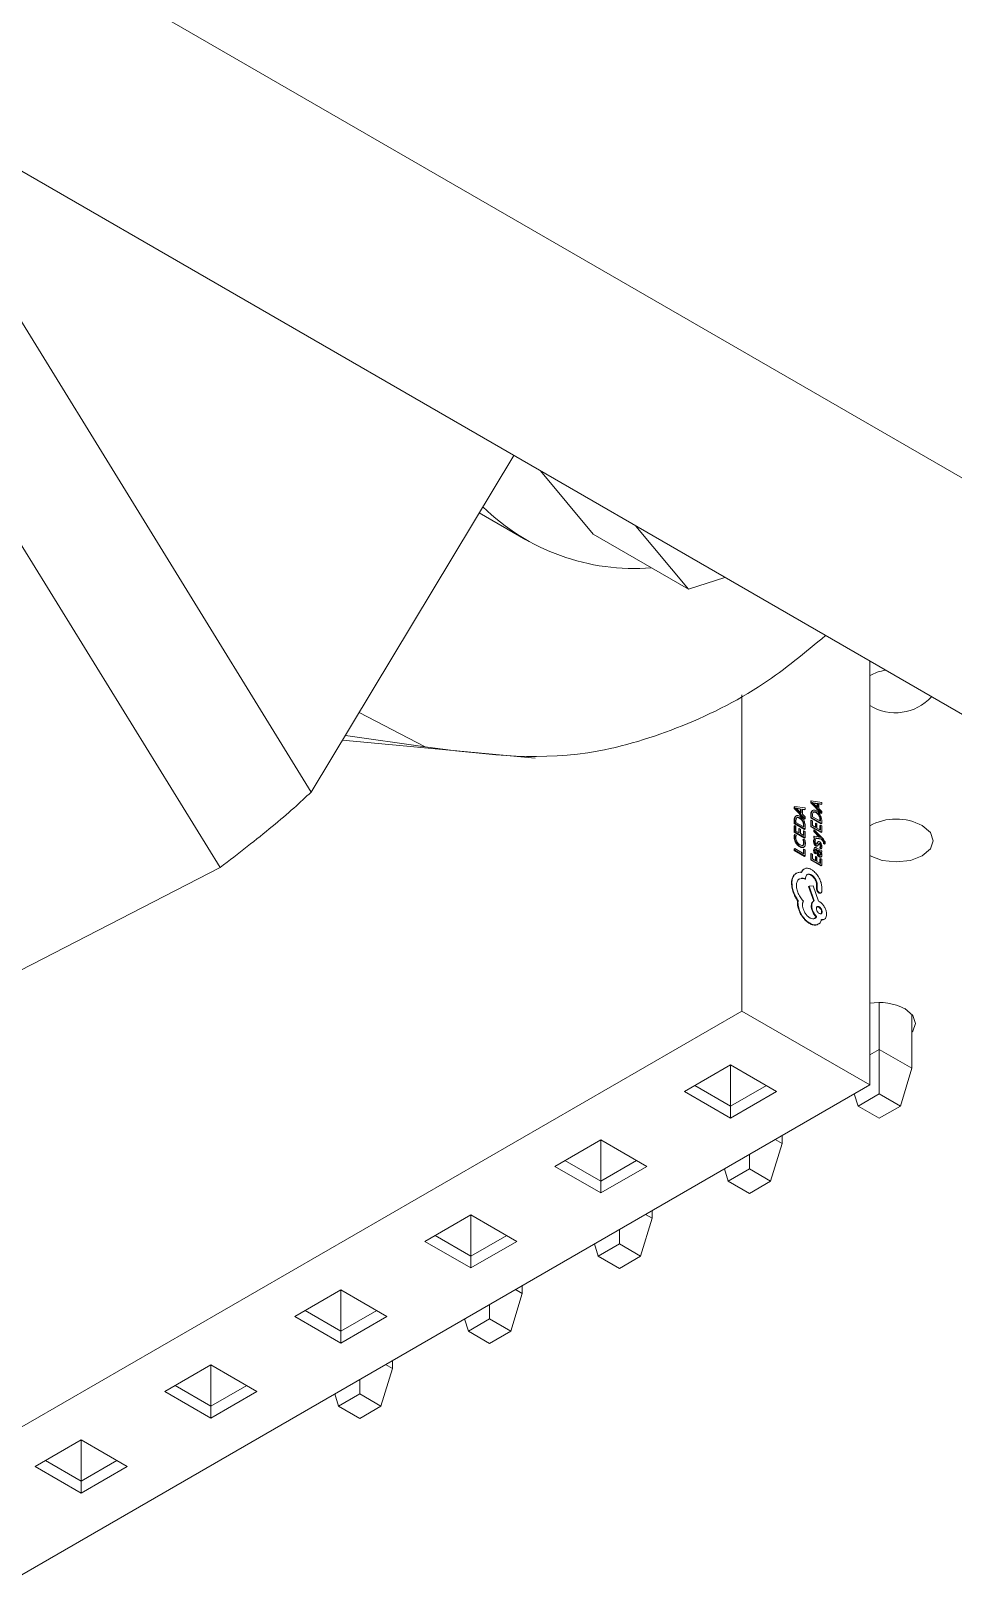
# Model space of a CAD drawing. Header units: millimetres. Extents: x -529 to 1738, y -425 to 849.
# Drawn here: x 11.65 to 18.03, y 203.72 to 214.42 of the extents above; entities that cross this region are included whole.
import ezdxf

# ---------------------------------------------------------------- set-up
doc = ezdxf.new("R2010")
doc.units = ezdxf.units.MM

msp = doc.modelspace()

# ---------------------------------------------------------------- linework, layer by layer
at = {"color": 7, "linetype": 'Continuous', "lineweight": 15}
for p, q in [((107.05, 159.969), (-6.087, 225.281)), ((105.636, 159.152), (-7.501, 224.465)), ((12.959, 208.634), (9.68, 213.95)), ((13.588, 209.156), (14.989, 211.482)), ((15.537, 210.938), (15.173, 211.375)), ((14.751, 211.086), (15.073, 210.9)), ((16.197, 210.557), (15.834, 210.994)), ((15.537, 210.938), (16.197, 210.557)), ((16.448, 210.639), (16.197, 210.557)), ((17.45, 210.061), (17.45, 207.133)), ((16.566, 207.643), (16.566, 209.829)), ((13.92, 209.706), (14.377, 209.469)), ((13.804, 209.514), (15.137, 209.39)), ((16.932, 209.057), (16.928, 209.055)), ((16.928, 209.055), (16.928, 209.043)), ((16.928, 209.043), (16.932, 209.045)), ((16.928, 209.043), (17, 208.97)), ((17.004, 209.047), (16.932, 209.057)), ((16.932, 209.057), (16.932, 209.045)), ((16.932, 209.045), (17.004, 208.972)), ((16.937, 209.044), (16.942, 209.042)), ((16.946, 209.044), (16.941, 209.046)), ((16.941, 209.045), (16.946, 209.041)), ((16.976, 209.039), (16.946, 209.044)), ((16.946, 209.042), (16.972, 209.037)), ((16.946, 209.041), (16.976, 209.011)), ((16.976, 209.039), (16.972, 209.037)), ((16.972, 209.037), (16.972, 209.015)), ((16.976, 209.011), (16.976, 209.039)), ((16.984, 209.038), (17.004, 209.035)), ((16.984, 209.003), (16.984, 209.038)), ((16.984, 209.035), (17, 209.033)), ((17, 209.033), (17.004, 209.035)), ((17.004, 209.035), (17.004, 209.047)), ((17.046, 209.095), (17.042, 209.093)), ((17.042, 209.093), (17.042, 209.081)), ((17.042, 209.081), (17.046, 209.083)), ((17.042, 209.081), (17.114, 209.008)), ((17.118, 209.085), (17.046, 209.095)), ((17.046, 209.095), (17.046, 209.083)), ((17.046, 209.083), (17.118, 209.01)), ((17.051, 209.082), (17.057, 209.08)), ((17.052, 209.027), (17.055, 209.029)), ((17.06, 209.082), (17.055, 209.084)), ((17.055, 209.084), (17.06, 209.079)), ((17.09, 209.077), (17.06, 209.082)), ((17.06, 209.08), (17.086, 209.075)), ((17.06, 209.079), (17.09, 209.05)), ((17.081, 209.016), (17.078, 209.014)), ((17.09, 209.077), (17.086, 209.075)), ((17.086, 209.075), (17.086, 209.053)), ((17.09, 209.05), (17.09, 209.077)), ((17.098, 209.076), (17.118, 209.073)), ((17.098, 209.042), (17.098, 209.076)), ((17.098, 209.074), (17.114, 209.071)), ((17.118, 209.022), (17.098, 209.042)), ((17.114, 209.071), (17.118, 209.073)), ((17.118, 209.073), (17.118, 209.085)), ((17.118, 209.01), (17.118, 209.022)), ((16.928, 208.963), (16.932, 208.965)), ((16.928, 208.963), (16.928, 208.939)), ((16.928, 208.939), (16.932, 208.942)), ((16.928, 208.939), (17, 208.898)), ((16.928, 208.922), (16.932, 208.924)), ((16.928, 208.922), (16.928, 208.879)), ((16.932, 208.965), (16.932, 208.942)), ((16.932, 208.942), (17.004, 208.9)), ((16.932, 208.924), (16.932, 208.881)), ((16.94, 208.919), (16.932, 208.924)), ((16.938, 208.989), (16.941, 208.991)), ((16.94, 208.947), (16.94, 208.96)), ((16.995, 208.915), (16.94, 208.947)), ((16.94, 208.887), (16.94, 208.919)), ((16.967, 208.977), (16.963, 208.975)), ((17.004, 208.984), (16.984, 209.003)), ((16.988, 208.957), (16.984, 208.954)), ((16.995, 208.928), (16.992, 208.925)), ((16.992, 208.925), (16.992, 208.917)), ((16.995, 208.928), (16.995, 208.915)), ((17, 208.97), (17.004, 208.972)), ((17.004, 208.972), (17.004, 208.984)), ((17.004, 208.9), (17.004, 208.923)), ((17.042, 209.001), (17.046, 209.003)), ((17.042, 209.001), (17.042, 208.978)), ((17.042, 208.978), (17.046, 208.98)), ((17.042, 208.978), (17.114, 208.936)), ((17.042, 208.96), (17.046, 208.962)), ((17.042, 208.96), (17.042, 208.917)), ((17.042, 208.917), (17.046, 208.919)), ((17.042, 208.917), (17.114, 208.876)), ((17.046, 209.003), (17.046, 208.98)), ((17.046, 208.98), (17.118, 208.938)), ((17.046, 208.962), (17.046, 208.919)), ((17.054, 208.957), (17.046, 208.962)), ((17.046, 208.919), (17.118, 208.878)), ((17.054, 208.986), (17.054, 208.998)), ((17.11, 208.954), (17.054, 208.986)), ((17.054, 208.925), (17.054, 208.957)), ((17.077, 208.912), (17.054, 208.925)), ((17.074, 208.94), (17.077, 208.942)), ((17.074, 208.94), (17.074, 208.914)), ((17.077, 208.942), (17.077, 208.912)), ((17.085, 208.937), (17.077, 208.942)), ((17.085, 208.907), (17.085, 208.937)), ((17.11, 208.893), (17.085, 208.907)), ((17.102, 208.995), (17.098, 208.993)), ((17.11, 208.966), (17.106, 208.964)), ((17.106, 208.964), (17.106, 208.956)), ((17.11, 208.927), (17.106, 208.925)), ((17.106, 208.925), (17.106, 208.895)), ((17.11, 208.966), (17.11, 208.954)), ((17.118, 208.922), (17.11, 208.927)), ((17.11, 208.927), (17.11, 208.893)), ((17.114, 209.008), (17.118, 209.01)), ((17.114, 208.936), (17.118, 208.938)), ((17.118, 208.938), (17.118, 208.961)), ((17.118, 208.878), (17.118, 208.922)), ((16.927, 208.844), (16.931, 208.846)), ((16.928, 208.879), (16.932, 208.881)), ((16.928, 208.879), (17, 208.838)), ((16.93, 208.862), (16.933, 208.864)), ((16.932, 208.881), (17.004, 208.84)), ((16.943, 208.858), (16.933, 208.864)), ((16.938, 208.807), (16.941, 208.809)), ((16.963, 208.874), (16.94, 208.887)), ((16.959, 208.901), (16.963, 208.904)), ((16.959, 208.901), (16.959, 208.876)), ((16.963, 208.904), (16.963, 208.874)), ((16.971, 208.899), (16.963, 208.904)), ((16.971, 208.869), (16.971, 208.899)), ((16.995, 208.855), (16.971, 208.869)), ((16.988, 208.828), (16.992, 208.83)), ((16.995, 208.889), (16.992, 208.887)), ((16.992, 208.887), (16.992, 208.857)), ((17.001, 208.825), (16.992, 208.83)), ((16.993, 208.804), (16.997, 208.806)), ((17.004, 208.884), (16.995, 208.889)), ((16.995, 208.889), (16.995, 208.855)), ((17, 208.898), (17.004, 208.9)), ((17, 208.838), (17.004, 208.84)), ((17.004, 208.84), (17.004, 208.884)), ((17.062, 208.816), (17.065, 208.818)), ((17.063, 208.894), (17.066, 208.896)), ((17.063, 208.894), (17.063, 208.883)), ((17.066, 208.885), (17.063, 208.883)), ((17.063, 208.883), (17.101, 208.845)), ((17.063, 208.849), (17.066, 208.851)), ((17.063, 208.849), (17.063, 208.837)), ((17.063, 208.837), (17.066, 208.839)), ((17.063, 208.837), (17.114, 208.831)), ((17.064, 208.828), (17.067, 208.83)), ((17.067, 208.83), (17.065, 208.818)), ((17.066, 208.896), (17.066, 208.885)), ((17.125, 208.835), (17.066, 208.896)), ((17.066, 208.885), (17.105, 208.847)), ((17.066, 208.851), (17.066, 208.839)), ((17.105, 208.844), (17.066, 208.851)), ((17.066, 208.839), (17.118, 208.833)), ((17.076, 208.825), (17.067, 208.83)), ((17.089, 208.804), (17.084, 208.797)), ((17.085, 208.802), (17.089, 208.804)), ((17.092, 208.812), (17.095, 208.814)), ((17.095, 208.793), (17.1, 208.801)), ((17.101, 208.845), (17.105, 208.847)), ((17.101, 208.845), (17.102, 208.845)), ((17.101, 208.799), (17.105, 208.801)), ((17.105, 208.847), (17.109, 208.843)), ((17.109, 208.843), (17.105, 208.844)), ((17.114, 208.876), (17.118, 208.878)), ((17.114, 208.831), (17.118, 208.833)), ((17.114, 208.831), (17.123, 208.821)), ((17.118, 208.833), (17.127, 208.823)), ((17.123, 208.821), (17.127, 208.823)), ((17.13, 208.801), (17.133, 208.803)), ((17.13, 208.801), (17.138, 208.796)), ((17.131, 208.806), (17.134, 208.808)), ((17.133, 208.803), (17.141, 208.798)), ((16.928, 208.764), (16.932, 208.766)), ((16.928, 208.764), (16.928, 208.753)), ((16.928, 208.753), (16.932, 208.755)), ((16.928, 208.753), (17, 208.712)), ((16.932, 208.766), (16.932, 208.755)), ((16.995, 208.729), (16.932, 208.766)), ((16.932, 208.755), (17.004, 208.714)), ((16.966, 208.779), (16.969, 208.781)), ((16.992, 208.775), (16.996, 208.777)), ((16.992, 208.774), (16.995, 208.776)), ((16.995, 208.762), (16.992, 208.76)), ((16.992, 208.76), (16.992, 208.731)), ((17.004, 208.757), (16.995, 208.762)), ((16.995, 208.762), (16.995, 208.729)), ((17, 208.712), (17.004, 208.714)), ((17.004, 208.714), (17.004, 208.757)), ((17.042, 208.73), (17.046, 208.732)), ((17.042, 208.73), (17.042, 208.687)), ((17.046, 208.732), (17.046, 208.689)), ((17.054, 208.727), (17.046, 208.732)), ((17.054, 208.695), (17.054, 208.727)), ((17.077, 208.682), (17.054, 208.695)), ((17.062, 208.757), (17.065, 208.759)), ((17.066, 208.797), (17.069, 208.799)), ((17.07, 208.736), (17.066, 208.734)), ((17.066, 208.734), (17.075, 208.729)), ((17.07, 208.736), (17.079, 208.731)), ((17.074, 208.71), (17.077, 208.712)), ((17.074, 208.71), (17.074, 208.684)), ((17.075, 208.729), (17.079, 208.731)), ((17.077, 208.784), (17.08, 208.786)), ((17.077, 208.712), (17.077, 208.682)), ((17.085, 208.707), (17.077, 208.712)), ((17.082, 208.756), (17.085, 208.759)), ((17.082, 208.756), (17.084, 208.738)), ((17.084, 208.738), (17.087, 208.74)), ((17.085, 208.782), (17.088, 208.784)), ((17.118, 208.75), (17.085, 208.769)), ((17.085, 208.759), (17.087, 208.74)), ((17.085, 208.677), (17.085, 208.707)), ((17.089, 208.785), (17.091, 208.786)), ((17.092, 208.755), (17.097, 208.752)), ((17.094, 208.74), (17.092, 208.755)), ((17.092, 208.75), (17.093, 208.75)), ((17.097, 208.752), (17.093, 208.75)), ((17.1, 208.708), (17.104, 208.71)), ((17.107, 208.771), (17.103, 208.769)), ((17.103, 208.769), (17.112, 208.763)), ((17.107, 208.741), (17.104, 208.739)), ((17.11, 208.697), (17.106, 208.695)), ((17.106, 208.695), (17.106, 208.665)), ((17.107, 208.771), (17.116, 208.765)), ((17.108, 208.783), (17.112, 208.785)), ((17.112, 208.728), (17.108, 208.725)), ((17.11, 208.744), (17.118, 208.74)), ((17.118, 208.692), (17.11, 208.697)), ((17.11, 208.697), (17.11, 208.663)), ((17.111, 208.707), (17.114, 208.709)), ((17.112, 208.763), (17.116, 208.765)), ((17.114, 208.738), (17.118, 208.74)), ((17.114, 208.738), (17.114, 208.738)), ((17.118, 208.74), (17.118, 208.75)), ((17.118, 208.648), (17.118, 208.692)), ((17.138, 208.796), (17.141, 208.798)), ((9.397, 206.806), (12.959, 208.634)), ((16.935, 208.591), (16.939, 208.593)), ((16.939, 208.593), (16.935, 208.591)), ((16.942, 208.595), (16.939, 208.593)), ((17.042, 208.687), (17.046, 208.689)), ((17.042, 208.687), (17.114, 208.646)), ((17.046, 208.689), (17.118, 208.648)), ((17.11, 208.663), (17.085, 208.677)), ((17.114, 208.646), (17.118, 208.648)), ((16.912, 208.528), (16.909, 208.526)), ((16.965, 208.555), (16.958, 208.553)), ((17.007, 208.556), (17.003, 208.554)), ((17.007, 208.561), (17.007, 208.556)), ((17.031, 208.505), (17.027, 208.503)), ((17.063, 208.403), (17.027, 208.503)), ((17.031, 208.505), (17.058, 208.508)), ((17.066, 208.405), (17.031, 208.505)), ((17.047, 208.584), (17.043, 208.582)), ((17.058, 208.508), (17.095, 208.403)), ((17.087, 208.519), (17.083, 208.517)), ((17.083, 208.49), (17.083, 208.517)), ((17.087, 208.492), (17.083, 208.49)), ((17.086, 208.489), (17.083, 208.487)), ((17.087, 208.492), (17.087, 208.519)), ((17.118, 208.504), (17.118, 208.469)), ((16.932, 208.445), (16.929, 208.443)), ((16.954, 208.393), (16.95, 208.391)), ((16.955, 208.406), (16.951, 208.404)), ((17.061, 208.402), (17.058, 208.4)), ((17.095, 208.403), (17.101, 208.4)), ((17.102, 208.461), (17.099, 208.459)), ((17.11, 208.458), (17.113, 208.46)), ((16.978, 208.311), (16.975, 208.309)), ((17.049, 208.371), (17.045, 208.369)), ((17.083, 208.296), (17.079, 208.294)), ((17.121, 208.329), (17.117, 208.327)), ((17.133, 208.276), (17.137, 208.278)), ((17.037, 208.25), (17.033, 208.248)), ((17.092, 208.243), (17.089, 208.241)), ((17.092, 208.242), (17.095, 208.244)), ((17.095, 208.244), (17.092, 208.243)), ((16.566, 207.643), (5.648, 201.341)), ((17.45, 207.133), (16.566, 207.643)), ((17.516, 207.702), (17.516, 207.378)), ((17.742, 207.248), (17.742, 207.619)), ((17.45, 207.34), (17.516, 207.378)), ((17.516, 207.071), (17.516, 207.378)), ((17.516, 207.378), (17.742, 207.248)), ((16.488, 207.272), (16.17, 207.088)), ((16.806, 207.088), (16.488, 207.272)), ((16.488, 206.986), (16.488, 207.272)), ((17.742, 207.248), (17.662, 206.986)), ((17.45, 207.133), (6.532, 200.83)), ((16.17, 207.088), (16.488, 206.904)), ((16.488, 206.986), (16.241, 207.129)), ((16.736, 207.129), (16.488, 206.986)), ((16.488, 206.904), (16.806, 207.088)), ((16.488, 206.904), (16.488, 206.986)), ((17.369, 206.986), (17.343, 207.072)), ((17.516, 207.071), (17.369, 206.986)), ((17.369, 206.986), (17.516, 206.902)), ((17.662, 206.986), (17.516, 207.071)), ((17.516, 206.902), (17.662, 206.986)), ((16.844, 206.729), (16.844, 206.783)), ((15.59, 206.753), (15.272, 206.57)), ((15.908, 206.57), (15.59, 206.753)), ((15.59, 206.468), (15.59, 206.753)), ((16.844, 206.729), (16.764, 206.468)), ((16.797, 206.756), (16.844, 206.729)), ((15.272, 206.57), (15.59, 206.386)), ((15.59, 206.468), (15.343, 206.611)), ((15.838, 206.611), (15.59, 206.468)), ((15.59, 206.386), (15.908, 206.57)), ((16.471, 206.468), (16.445, 206.553)), ((16.618, 206.553), (16.618, 206.653)), ((15.59, 206.386), (15.59, 206.468)), ((16.618, 206.553), (16.471, 206.468)), ((16.471, 206.468), (16.618, 206.383)), ((16.764, 206.468), (16.618, 206.553)), ((16.618, 206.383), (16.764, 206.468)), ((14.692, 206.235), (14.374, 206.051)), ((15.01, 206.051), (14.692, 206.235)), ((14.692, 205.949), (14.692, 206.235)), ((15.899, 206.238), (15.946, 206.211)), ((15.946, 206.211), (15.946, 206.265)), ((15.72, 206.034), (15.72, 206.134)), ((15.946, 206.211), (15.866, 205.95)), ((14.374, 206.051), (14.692, 205.868)), ((14.692, 205.949), (14.445, 206.092)), ((14.94, 206.092), (14.692, 205.949)), ((14.692, 205.868), (15.01, 206.051)), ((15.573, 205.95), (15.547, 206.035)), ((15.72, 206.034), (15.573, 205.95)), ((15.866, 205.95), (15.72, 206.034)), ((14.692, 205.868), (14.692, 205.949)), ((15.573, 205.95), (15.72, 205.865)), ((15.72, 205.865), (15.866, 205.95)), ((13.794, 205.717), (13.476, 205.533)), ((14.112, 205.533), (13.794, 205.717)), ((13.794, 205.431), (13.794, 205.717)), ((15.001, 205.719), (15.048, 205.692)), ((15.048, 205.692), (15.048, 205.747)), ((14.822, 205.516), (14.822, 205.616)), ((15.048, 205.692), (14.968, 205.431)), ((13.476, 205.533), (13.794, 205.349)), ((13.794, 205.431), (13.547, 205.574)), ((14.042, 205.574), (13.794, 205.431)), ((13.794, 205.349), (14.112, 205.533)), ((14.675, 205.431), (14.649, 205.516)), ((14.822, 205.516), (14.675, 205.431)), ((14.968, 205.431), (14.822, 205.516)), ((13.794, 205.349), (13.794, 205.431)), ((14.675, 205.431), (14.822, 205.347)), ((14.822, 205.347), (14.968, 205.431)), ((12.896, 205.198), (12.578, 205.014)), ((13.214, 205.014), (12.896, 205.198)), ((12.896, 204.912), (12.896, 205.198)), ((14.15, 205.174), (14.07, 204.913)), ((14.103, 205.201), (14.15, 205.174)), ((14.15, 205.174), (14.15, 205.228)), ((12.896, 204.912), (12.649, 205.055)), ((13.144, 205.055), (12.896, 204.912)), ((13.924, 204.997), (13.924, 205.098)), ((12.578, 205.014), (12.896, 204.831)), ((12.896, 204.831), (13.214, 205.014)), ((13.777, 204.913), (13.751, 204.998)), ((13.924, 204.997), (13.777, 204.913)), ((14.07, 204.913), (13.924, 204.997)), ((12.896, 204.831), (12.896, 204.912)), ((13.777, 204.913), (13.924, 204.828)), ((13.924, 204.828), (14.07, 204.913)), ((11.998, 204.68), (11.68, 204.496)), ((12.316, 204.496), (11.998, 204.68)), ((11.998, 204.394), (11.998, 204.68)), ((11.998, 204.394), (11.751, 204.537)), ((12.246, 204.537), (11.998, 204.394)), ((11.68, 204.496), (11.998, 204.312)), ((11.998, 204.312), (12.316, 204.496)), ((11.998, 204.312), (11.998, 204.394))]:
    msp.add_line(p, q, dxfattribs=at)
at = {"color": 8, "linetype": 'Continuous', "lineweight": 15}
for p, q in [((10.586, 214.024), (13.588, 209.156)), ((14.377, 209.469), (13.825, 209.548)), ((16.944, 209.043), (16.946, 209.044)), ((17.058, 209.081), (17.06, 209.082))]:
    msp.add_line(p, q, dxfattribs=at)
at = {"color": 7, "linetype": 'Continuous', "lineweight": 15, "flags": 128}
for points in [[(17.813, 208.924), (17.869, 208.876), (17.888, 208.82), (17.869, 208.764), (17.813, 208.716), (17.731, 208.684), (17.633, 208.673), (17.535, 208.684), (17.453, 208.716), (17.45, 208.717)], [(17.693, 207.66), (17.747, 207.613), (17.766, 207.558), (17.747, 207.503), (17.742, 207.497)]]:
    msp.add_lwpolyline(points, dxfattribs=at)
at = {"color": 7, "linetype": 'Continuous', "lineweight": 15}
for centre, radius, start, end in [((15.82, 212.194), 1.493, 225.6124, 274.6163), ((17.608, 209.683), 0.319, 98.8266, 119.8759), ((17.627, 210.041), 0.337, 238.2236, 317.7797), ((17.633, 208.588), 0.382, 61.8236, 118.7013), ((17.516, 207.314), 0.388, 62.8669, 99.7367)]:
    msp.add_arc(centre, radius, start, end, dxfattribs=at)
for points, knots in [([(14.377, 209.469), (14.749, 209.42), (15.322, 209.344), (16.122, 209.583), (16.684, 209.855), (17.004, 210.121), (17.144, 210.238)], [0, 0, 0, 0, 0.397559, 0.611572, 0.830126, 1, 1, 1, 1]), ([(17.052, 209.027), (17.051, 209.027), (17.05, 209.025), (17.047, 209.022), (17.045, 209.018), (17.043, 209.013), (17.042, 209.007), (17.042, 209.003), (17.042, 209.001)], [0, 0, 0, 0, 0.120187, 0.241483, 0.449718, 0.663753, 0.830957, 1, 1, 1, 1]), ([(17.055, 209.029), (17.053, 209.026), (17.047, 209.02), (17.046, 209.009), (17.046, 209.003)], [0, 0, 0, 0, 0.482426, 1, 1, 1, 1]), ([(17.054, 208.998), (17.054, 209.003), (17.055, 209.011), (17.059, 209.016), (17.061, 209.018)], [0, 0, 0, 0, 0.529703, 1, 1, 1, 1]), ([(17.081, 209.027), (17.078, 209.028), (17.073, 209.031), (17.066, 209.032), (17.06, 209.032), (17.057, 209.03), (17.055, 209.029)], [0, 0, 0, 0, 0.266317, 0.513951, 0.754356, 1, 1, 1, 1]), ([(17.057, 209.016), (17.059, 209.017), (17.061, 209.018), (17.068, 209.018), (17.074, 209.016), (17.078, 209.014)], [0, 0, 0, 0, 0.231738, 0.467756, 1, 1, 1, 1]), ([(17.061, 209.018), (17.062, 209.019), (17.065, 209.02), (17.071, 209.02), (17.077, 209.018), (17.081, 209.016)], [0, 0, 0, 0, 0.231738, 0.467756, 1, 1, 1, 1]), ([(17.078, 209.014), (17.082, 209.011), (17.088, 209.007), (17.095, 208.999), (17.097, 208.995), (17.098, 208.993)], [0, 0, 0, 0, 0.530919, 0.76797, 1, 1, 1, 1]), ([(17.108, 208.999), (17.106, 209.002), (17.102, 209.008), (17.094, 209.018), (17.086, 209.024), (17.081, 209.027)], [0, 0, 0, 0, 0.243858, 0.484594, 1, 1, 1, 1]), ([(17.081, 209.016), (17.085, 209.013), (17.091, 209.009), (17.098, 209.001), (17.101, 208.997), (17.102, 208.995)], [0, 0, 0, 0, 0.530919, 0.76797, 1, 1, 1, 1]), ([(16.938, 208.989), (16.937, 208.988), (16.935, 208.987), (16.933, 208.984), (16.931, 208.98), (16.929, 208.975), (16.928, 208.969), (16.928, 208.965), (16.928, 208.963)], [0, 0, 0, 0, 0.120187, 0.241483, 0.449718, 0.663753, 0.830957, 1, 1, 1, 1]), ([(16.941, 208.991), (16.938, 208.988), (16.933, 208.982), (16.932, 208.971), (16.932, 208.965)], [0, 0, 0, 0, 0.482426, 1, 1, 1, 1]), ([(16.94, 208.96), (16.94, 208.964), (16.941, 208.973), (16.945, 208.978), (16.947, 208.98)], [0, 0, 0, 0, 0.529702, 1, 1, 1, 1]), ([(16.967, 208.989), (16.964, 208.99), (16.959, 208.993), (16.952, 208.994), (16.946, 208.994), (16.943, 208.992), (16.941, 208.991)], [0, 0, 0, 0, 0.2663172, 0.5139509, 0.7543558, 1, 1, 1, 1]), ([(16.943, 208.978), (16.944, 208.979), (16.947, 208.98), (16.954, 208.98), (16.959, 208.977), (16.963, 208.975)], [0, 0, 0, 0, 0.231738, 0.467756, 1, 1, 1, 1]), ([(16.947, 208.98), (16.948, 208.981), (16.95, 208.982), (16.957, 208.982), (16.963, 208.979), (16.967, 208.977)], [0, 0, 0, 0, 0.231738, 0.467756, 1, 1, 1, 1]), ([(16.963, 208.975), (16.968, 208.973), (16.973, 208.969), (16.98, 208.961), (16.983, 208.957), (16.984, 208.954)], [0, 0, 0, 0, 0.530919, 0.76797, 1, 1, 1, 1]), ([(16.994, 208.961), (16.992, 208.964), (16.988, 208.97), (16.979, 208.98), (16.972, 208.985), (16.967, 208.989)], [0, 0, 0, 0, 0.243858, 0.484594, 1, 1, 1, 1]), ([(16.967, 208.977), (16.971, 208.975), (16.977, 208.971), (16.984, 208.963), (16.987, 208.959), (16.988, 208.957)], [0, 0, 0, 0, 0.530919, 0.76797, 1, 1, 1, 1]), ([(16.984, 208.954), (16.986, 208.952), (16.988, 208.948), (16.991, 208.938), (16.992, 208.93), (16.992, 208.925)], [0, 0, 0, 0, 0.230348, 0.467327, 1, 1, 1, 1]), ([(16.988, 208.957), (16.989, 208.954), (16.991, 208.95), (16.995, 208.94), (16.995, 208.932), (16.995, 208.928)], [0, 0, 0, 0, 0.230348, 0.467327, 1, 1, 1, 1]), ([(17.004, 208.923), (17.003, 208.929), (17.003, 208.938), (16.998, 208.952), (16.995, 208.958), (16.994, 208.961)], [0, 0, 0, 0, 0.518961, 0.759737, 1, 1, 1, 1]), ([(17.098, 208.993), (17.1, 208.99), (17.102, 208.986), (17.105, 208.976), (17.106, 208.969), (17.106, 208.964)], [0, 0, 0, 0, 0.230348, 0.467327, 1, 1, 1, 1]), ([(17.102, 208.995), (17.103, 208.992), (17.106, 208.988), (17.109, 208.978), (17.109, 208.971), (17.11, 208.966)], [0, 0, 0, 0, 0.230348, 0.467327, 1, 1, 1, 1]), ([(17.118, 208.961), (17.117, 208.967), (17.117, 208.977), (17.112, 208.99), (17.109, 208.996), (17.108, 208.999)], [0, 0, 0, 0, 0.518961, 0.759737, 1, 1, 1, 1]), ([(16.93, 208.862), (16.93, 208.86), (16.929, 208.858), (16.928, 208.855), (16.927, 208.852), (16.927, 208.849), (16.927, 208.846), (16.927, 208.845), (16.927, 208.844)], [0, 0, 0, 0, 0.203532, 0.409689, 0.556321, 0.703404, 0.85157, 1, 1, 1, 1]), ([(16.927, 208.844), (16.927, 208.837), (16.928, 208.829), (16.933, 208.816), (16.936, 208.81), (16.938, 208.807)], [0, 0, 0, 0, 0.509421, 0.752058, 1, 1, 1, 1]), ([(16.933, 208.864), (16.933, 208.861), (16.931, 208.856), (16.931, 208.849), (16.931, 208.846)], [0, 0, 0, 0, 0.457804, 1, 1, 1, 1]), ([(16.931, 208.846), (16.931, 208.84), (16.932, 208.831), (16.936, 208.818), (16.939, 208.812), (16.941, 208.809)], [0, 0, 0, 0, 0.509421, 0.752058, 1, 1, 1, 1]), ([(16.938, 208.807), (16.938, 208.805), (16.94, 208.803), (16.944, 208.798), (16.948, 208.792), (16.954, 208.787), (16.96, 208.782), (16.964, 208.78), (16.966, 208.779)], [0, 0, 0, 0, 0.115736, 0.232685, 0.42185, 0.6163, 0.806608, 1, 1, 1, 1]), ([(16.939, 208.841), (16.939, 208.844), (16.939, 208.851), (16.942, 208.856), (16.943, 208.858)], [0, 0, 0, 0, 0.507725, 1, 1, 1, 1]), ([(16.947, 208.814), (16.946, 208.816), (16.943, 208.82), (16.94, 208.83), (16.939, 208.836), (16.939, 208.841)], [0, 0, 0, 0, 0.246794, 0.488714, 1, 1, 1, 1]), ([(16.941, 208.809), (16.943, 208.806), (16.947, 208.8), (16.956, 208.79), (16.964, 208.784), (16.969, 208.781)], [0, 0, 0, 0, 0.239341, 0.479345, 1, 1, 1, 1]), ([(16.969, 208.792), (16.964, 208.795), (16.958, 208.799), (16.951, 208.807), (16.948, 208.811), (16.947, 208.814)], [0, 0, 0, 0, 0.52714, 0.76579, 1, 1, 1, 1]), ([(16.988, 208.828), (16.989, 208.826), (16.99, 208.823), (16.991, 208.819), (16.992, 208.815), (16.993, 208.811), (16.993, 208.807), (16.993, 208.805), (16.993, 208.804)], [0, 0, 0, 0, 0.182376, 0.367144, 0.52262, 0.679285, 0.839189, 1, 1, 1, 1]), ([(16.993, 208.804), (16.993, 208.802), (16.993, 208.8), (16.992, 208.796), (16.991, 208.793), (16.99, 208.79), (16.988, 208.789), (16.988, 208.788)], [0, 0, 0, 0, 0.2103953, 0.4238501, 0.6344904, 0.8501608, 1, 1, 1, 1]), ([(16.997, 208.806), (16.996, 208.802), (16.996, 208.796), (16.992, 208.791), (16.99, 208.789), (16.989, 208.789)], [0, 0, 0, 0, 0.5119913, 0.753627, 1, 1, 1, 1]), ([(16.992, 208.83), (16.993, 208.826), (16.996, 208.817), (16.996, 208.81), (16.997, 208.806)], [0, 0, 0, 0, 0.481631, 1, 1, 1, 1]), ([(16.995, 208.776), (16.997, 208.777), (17, 208.779), (17.004, 208.786), (17.004, 208.794), (17.005, 208.799)], [0, 0, 0, 0, 0.2419, 0.482058, 1, 1, 1, 1]), ([(17.005, 208.799), (17.005, 208.804), (17.005, 208.812), (17.002, 208.821), (17.001, 208.825)], [0, 0, 0, 0, 0.537248, 1, 1, 1, 1]), ([(17.064, 208.828), (17.064, 208.828), (17.063, 208.827), (17.063, 208.825), (17.062, 208.823), (17.062, 208.821), (17.062, 208.819), (17.062, 208.817), (17.062, 208.816)], [0, 0, 0, 0, 0.141971, 0.284478, 0.426444, 0.568891, 0.783794, 1, 1, 1, 1]), ([(17.062, 208.816), (17.062, 208.812), (17.062, 208.806), (17.065, 208.8), (17.066, 208.797)], [0, 0, 0, 0, 0.523394, 1, 1, 1, 1]), ([(17.065, 208.818), (17.065, 208.815), (17.066, 208.809), (17.068, 208.802), (17.069, 208.799)], [0, 0, 0, 0, 0.523394, 1, 1, 1, 1]), ([(17.072, 208.812), (17.073, 208.815), (17.073, 208.82), (17.075, 208.824), (17.076, 208.825)], [0, 0, 0, 0, 0.497308, 1, 1, 1, 1]), ([(17.074, 208.803), (17.074, 208.805), (17.073, 208.808), (17.073, 208.811), (17.072, 208.812)], [0, 0, 0, 0, 0.4652691, 1, 1, 1, 1]), ([(17.079, 208.797), (17.079, 208.797), (17.078, 208.798), (17.077, 208.8), (17.075, 208.801), (17.075, 208.802), (17.074, 208.803)], [0, 0, 0, 0, 0.250468, 0.491355, 0.736745, 1, 1, 1, 1]), ([(17.085, 208.802), (17.085, 208.802), (17.084, 208.801), (17.084, 208.799), (17.083, 208.797), (17.082, 208.796), (17.082, 208.796)], [0, 0, 0, 0, 0.241401, 0.482895, 0.90977, 1, 1, 1, 1]), ([(17.092, 208.812), (17.091, 208.811), (17.09, 208.811), (17.088, 208.809), (17.087, 208.806), (17.086, 208.803), (17.085, 208.802)], [0, 0, 0, 0, 0.179701, 0.364084, 0.680436, 1, 1, 1, 1]), ([(17.095, 208.814), (17.094, 208.813), (17.091, 208.81), (17.09, 208.806), (17.089, 208.804)], [0, 0, 0, 0, 0.4288464, 1, 1, 1, 1]), ([(17.104, 208.812), (17.102, 208.813), (17.099, 208.815), (17.097, 208.814), (17.095, 208.814)], [0, 0, 0, 0, 0.513259, 1, 1, 1, 1]), ([(17.099, 208.8), (17.099, 208.8), (17.1, 208.8), (17.101, 208.799), (17.101, 208.799), (17.101, 208.799)], [0, 0, 0, 0, 0.534724, 0.76675, 1, 1, 1, 1]), ([(17.1, 208.801), (17.1, 208.801), (17.101, 208.802), (17.102, 208.802), (17.103, 208.802), (17.104, 208.801), (17.105, 208.801)], [0, 0, 0, 0, 0.257315, 0.502391, 0.746231, 1, 1, 1, 1]), ([(17.101, 208.799), (17.102, 208.799), (17.103, 208.798), (17.105, 208.795), (17.107, 208.792), (17.108, 208.788), (17.108, 208.785), (17.108, 208.783)], [0, 0, 0, 0, 0.175998, 0.303946, 0.431673, 0.634078, 1, 1, 1, 1]), ([(17.115, 208.799), (17.114, 208.801), (17.113, 208.803), (17.11, 208.807), (17.107, 208.81), (17.105, 208.812), (17.104, 208.812)], [0, 0, 0, 0, 0.2571403, 0.4995098, 0.7421357, 1, 1, 1, 1]), ([(17.105, 208.801), (17.106, 208.8), (17.107, 208.799), (17.109, 208.797), (17.11, 208.795), (17.111, 208.793), (17.111, 208.789), (17.112, 208.787), (17.112, 208.785)], [0, 0, 0, 0, 0.216896, 0.302919, 0.42389, 0.53213, 0.661781, 1, 1, 1, 1]), ([(17.119, 208.78), (17.119, 208.783), (17.119, 208.789), (17.116, 208.796), (17.115, 208.799)], [0, 0, 0, 0, 0.535285, 1, 1, 1, 1]), ([(17.123, 208.821), (17.125, 208.819), (17.128, 208.816), (17.13, 208.811), (17.131, 208.808), (17.131, 208.806), (17.131, 208.806)], [0, 0, 0, 0, 0.455175, 0.705418, 0.956239, 1, 1, 1, 1]), ([(17.142, 208.805), (17.142, 208.807), (17.141, 208.811), (17.138, 208.819), (17.133, 208.827), (17.128, 208.832), (17.125, 208.835)], [0, 0, 0, 0, 0.201203, 0.398198, 0.673091, 1, 1, 1, 1]), ([(17.127, 208.823), (17.129, 208.821), (17.131, 208.818), (17.134, 208.813), (17.134, 208.81), (17.134, 208.808), (17.134, 208.808)], [0, 0, 0, 0, 0.455174, 0.705418, 0.956239, 1, 1, 1, 1]), ([(17.131, 208.806), (17.131, 208.806), (17.131, 208.805), (17.131, 208.804), (17.13, 208.803), (17.13, 208.802), (17.13, 208.801), (17.13, 208.801)], [0, 0, 0, 0, 0.168717, 0.338277, 0.666643, 0.833059, 1, 1, 1, 1]), ([(17.134, 208.808), (17.134, 208.808), (17.134, 208.807), (17.134, 208.806), (17.134, 208.805), (17.133, 208.804), (17.133, 208.803), (17.133, 208.803)], [0, 0, 0, 0, 0.168717, 0.338277, 0.666644, 0.833059, 1, 1, 1, 1]), ([(17.141, 208.798), (17.141, 208.799), (17.141, 208.799), (17.142, 208.8), (17.142, 208.801), (17.142, 208.802), (17.142, 208.803), (17.142, 208.804), (17.142, 208.805)], [0, 0, 0, 0, 0.150545, 0.301603, 0.452117, 0.602927, 0.801258, 1, 1, 1, 1]), ([(16.966, 208.779), (16.967, 208.778), (16.969, 208.777), (16.974, 208.775), (16.979, 208.773), (16.984, 208.773), (16.989, 208.773), (16.991, 208.774), (16.992, 208.774)], [0, 0, 0, 0, 0.125214, 0.251038, 0.482464, 0.721375, 0.859613, 1, 1, 1, 1]), ([(16.989, 208.789), (16.988, 208.788), (16.985, 208.787), (16.978, 208.788), (16.972, 208.79), (16.969, 208.792)], [0, 0, 0, 0, 0.232964, 0.471291, 1, 1, 1, 1]), ([(16.969, 208.781), (16.974, 208.778), (16.981, 208.775), (16.99, 208.775), (16.993, 208.776), (16.995, 208.776)], [0, 0, 0, 0, 0.524158, 0.763546, 1, 1, 1, 1]), ([(17.062, 208.757), (17.062, 208.753), (17.062, 208.746), (17.065, 208.738), (17.066, 208.734)], [0, 0, 0, 0, 0.5151663, 1, 1, 1, 1]), ([(17.085, 208.769), (17.082, 208.771), (17.078, 208.773), (17.073, 208.773), (17.07, 208.772), (17.068, 208.771), (17.066, 208.767), (17.065, 208.762), (17.065, 208.759)], [0, 0, 0, 0, 0.279487, 0.398048, 0.508841, 0.618326, 0.733181, 1, 1, 1, 1]), ([(17.065, 208.759), (17.065, 208.755), (17.066, 208.748), (17.069, 208.74), (17.07, 208.736)], [0, 0, 0, 0, 0.5151663, 1, 1, 1, 1]), ([(17.066, 208.797), (17.066, 208.796), (17.067, 208.794), (17.069, 208.791), (17.071, 208.788), (17.073, 208.786), (17.075, 208.785), (17.076, 208.784), (17.077, 208.784)], [0, 0, 0, 0, 0.200954, 0.408128, 0.56653, 0.729666, 0.86375, 1, 1, 1, 1]), ([(17.069, 208.799), (17.07, 208.798), (17.071, 208.795), (17.074, 208.791), (17.077, 208.788), (17.079, 208.787), (17.08, 208.786)], [0, 0, 0, 0, 0.253833, 0.50514, 0.727956, 1, 1, 1, 1]), ([(17.072, 208.754), (17.073, 208.756), (17.073, 208.758), (17.074, 208.76), (17.076, 208.761), (17.077, 208.761), (17.081, 208.761), (17.083, 208.76), (17.085, 208.759)], [0, 0, 0, 0, 0.2491909, 0.3593721, 0.4676438, 0.5806781, 0.7043788, 1, 1, 1, 1]), ([(17.079, 208.731), (17.077, 208.735), (17.073, 208.743), (17.073, 208.75), (17.072, 208.754)], [0, 0, 0, 0, 0.5097, 1, 1, 1, 1]), ([(17.073, 208.759), (17.074, 208.759), (17.077, 208.759), (17.08, 208.757), (17.082, 208.756)], [0, 0, 0, 0, 0.430592, 1, 1, 1, 1]), ([(17.077, 208.784), (17.078, 208.783), (17.079, 208.783), (17.081, 208.782), (17.083, 208.782), (17.084, 208.782), (17.085, 208.782)], [0, 0, 0, 0, 0.2916113, 0.5448804, 0.7693782, 1, 1, 1, 1]), ([(17.084, 208.797), (17.084, 208.796), (17.083, 208.796), (17.082, 208.796), (17.08, 208.797), (17.079, 208.797)], [0, 0, 0, 0, 0.240196, 0.480155, 1, 1, 1, 1]), ([(17.08, 208.786), (17.082, 208.785), (17.085, 208.784), (17.087, 208.784), (17.088, 208.784)], [0, 0, 0, 0, 0.515511, 1, 1, 1, 1]), ([(17.084, 208.738), (17.084, 208.734), (17.085, 208.729), (17.088, 208.721), (17.091, 208.716), (17.095, 208.712), (17.098, 208.71), (17.1, 208.708)], [0, 0, 0, 0, 0.290711, 0.529971, 0.641214, 0.753447, 1, 1, 1, 1]), ([(17.085, 208.782), (17.085, 208.782), (17.086, 208.783), (17.086, 208.783), (17.087, 208.783)], [0, 0, 0, 0, 0.656634, 1, 1, 1, 1]), ([(17.087, 208.74), (17.088, 208.737), (17.089, 208.731), (17.092, 208.723), (17.095, 208.718), (17.099, 208.714), (17.102, 208.712), (17.104, 208.71)], [0, 0, 0, 0, 0.290711, 0.529971, 0.641214, 0.753447, 1, 1, 1, 1]), ([(17.088, 208.784), (17.09, 208.785), (17.093, 208.787), (17.094, 208.791), (17.095, 208.793)], [0, 0, 0, 0, 0.416181, 1, 1, 1, 1]), ([(17.093, 208.75), (17.095, 208.748), (17.099, 208.746), (17.102, 208.741), (17.104, 208.739)], [0, 0, 0, 0, 0.515852, 1, 1, 1, 1]), ([(17.097, 208.728), (17.096, 208.73), (17.094, 208.734), (17.094, 208.737), (17.094, 208.74)], [0, 0, 0, 0, 0.419539, 1, 1, 1, 1]), ([(17.097, 208.752), (17.099, 208.75), (17.103, 208.748), (17.106, 208.743), (17.107, 208.741)], [0, 0, 0, 0, 0.515852, 1, 1, 1, 1]), ([(17.103, 208.721), (17.102, 208.722), (17.1, 208.723), (17.098, 208.726), (17.097, 208.727), (17.097, 208.728)], [0, 0, 0, 0, 0.527767, 0.766419, 1, 1, 1, 1]), ([(17.1, 208.708), (17.101, 208.708), (17.104, 208.707), (17.106, 208.706), (17.109, 208.706), (17.11, 208.706), (17.111, 208.707), (17.111, 208.707)], [0, 0, 0, 0, 0.251423, 0.511211, 0.748903, 0.873593, 1, 1, 1, 1]), ([(17.108, 208.783), (17.108, 208.781), (17.108, 208.779), (17.107, 208.776), (17.106, 208.773), (17.105, 208.772), (17.104, 208.77), (17.103, 208.769), (17.103, 208.769)], [0, 0, 0, 0, 0.223191, 0.451368, 0.586097, 0.721847, 0.860495, 1, 1, 1, 1]), ([(17.109, 208.721), (17.109, 208.721), (17.108, 208.72), (17.106, 208.72), (17.104, 208.721), (17.103, 208.721)], [0, 0, 0, 0, 0.250324, 0.493875, 1, 1, 1, 1]), ([(17.104, 208.739), (17.104, 208.738), (17.106, 208.736), (17.108, 208.731), (17.108, 208.728), (17.108, 208.725)], [0, 0, 0, 0, 0.270068, 0.495225, 1, 1, 1, 1]), ([(17.104, 208.71), (17.106, 208.709), (17.109, 208.708), (17.113, 208.708), (17.114, 208.709), (17.115, 208.709)], [0, 0, 0, 0, 0.518836, 0.740564, 1, 1, 1, 1]), ([(17.108, 208.725), (17.108, 208.724), (17.108, 208.721), (17.106, 208.72), (17.106, 208.719)], [0, 0, 0, 0, 0.526656, 1, 1, 1, 1]), ([(17.112, 208.785), (17.111, 208.782), (17.111, 208.776), (17.108, 208.772), (17.107, 208.771)], [0, 0, 0, 0, 0.4906365, 1, 1, 1, 1]), ([(17.107, 208.741), (17.109, 208.739), (17.11, 208.736), (17.111, 208.731), (17.111, 208.729), (17.112, 208.728)], [0, 0, 0, 0, 0.492579, 0.720338, 1, 1, 1, 1]), ([(17.112, 208.728), (17.111, 208.726), (17.111, 208.723), (17.11, 208.722), (17.109, 208.721)], [0, 0, 0, 0, 0.526656, 1, 1, 1, 1]), ([(17.119, 208.721), (17.119, 208.723), (17.119, 208.726), (17.117, 208.732), (17.114, 208.739), (17.111, 208.742), (17.11, 208.744)], [0, 0, 0, 0, 0.257566, 0.497524, 0.738791, 1, 1, 1, 1]), ([(17.115, 208.709), (17.116, 208.71), (17.119, 208.713), (17.119, 208.718), (17.119, 208.721)], [0, 0, 0, 0, 0.480836, 1, 1, 1, 1]), ([(17.116, 208.765), (17.117, 208.767), (17.119, 208.771), (17.119, 208.777), (17.119, 208.78)], [0, 0, 0, 0, 0.489718, 1, 1, 1, 1]), ([(16.909, 208.526), (16.909, 208.528), (16.909, 208.542), (16.913, 208.559), (16.922, 208.578), (16.93, 208.586), (16.935, 208.591)], [0, 0, 0, 0, 0.093238, 0.469633, 0.656407, 1, 1, 1, 1]), ([(16.912, 208.528), (16.912, 208.53), (16.913, 208.544), (16.916, 208.561), (16.926, 208.58), (16.934, 208.588), (16.939, 208.593)], [0, 0, 0, 0, 0.0932382, 0.4696332, 0.6564074, 1, 1, 1, 1]), ([(16.939, 208.593), (16.941, 208.594), (16.946, 208.597), (16.955, 208.6), (16.966, 208.602), (16.975, 208.602), (16.979, 208.601)], [0, 0, 0, 0, 0.143349, 0.430499, 0.712411, 1, 1, 1, 1]), ([(16.976, 208.599), (16.977, 208.601), (16.98, 208.611), (16.987, 208.621), (16.996, 208.623), (16.998, 208.623)], [0, 0, 0, 0, 0.1811618, 0.8049516, 1, 1, 1, 1]), ([(16.979, 208.601), (16.98, 208.603), (16.984, 208.613), (16.994, 208.625), (17.014, 208.632), (17.032, 208.628), (17.043, 208.623), (17.046, 208.621)], [0, 0, 0, 0, 0.079356, 0.352603, 0.625772, 0.901225, 1, 1, 1, 1]), ([(17.047, 208.584), (17.045, 208.585), (17.038, 208.589), (17.027, 208.59), (17.016, 208.587), (17.009, 208.577), (17.007, 208.568), (17.007, 208.562), (17.007, 208.561)], [0, 0, 0, 0, 0.113828, 0.326676, 0.539908, 0.756056, 0.97125, 1, 1, 1, 1]), ([(17.043, 208.582), (17.041, 208.583), (17.034, 208.587), (17.024, 208.589), (17.018, 208.586), (17.015, 208.584)], [0, 0, 0, 0, 0.227526, 0.652977, 1, 1, 1, 1]), ([(17.046, 208.621), (17.049, 208.62), (17.055, 208.616), (17.065, 208.607), (17.076, 208.596), (17.087, 208.584), (17.092, 208.576), (17.095, 208.571)], [0, 0, 0, 0, 0.132841, 0.357083, 0.587844, 0.791451, 1, 1, 1, 1]), ([(16.929, 208.443), (16.928, 208.446), (16.924, 208.455), (16.918, 208.471), (16.913, 208.489), (16.91, 208.508), (16.909, 208.52), (16.909, 208.526)], [0, 0, 0, 0, 0.107974, 0.324273, 0.544491, 0.769856, 1, 1, 1, 1]), ([(16.932, 208.445), (16.931, 208.448), (16.927, 208.457), (16.921, 208.473), (16.916, 208.491), (16.913, 208.51), (16.913, 208.522), (16.912, 208.528)], [0, 0, 0, 0, 0.107974, 0.324273, 0.544491, 0.769856, 1, 1, 1, 1]), ([(16.968, 208.557), (16.965, 208.556), (16.956, 208.553), (16.946, 208.538), (16.944, 208.52), (16.943, 208.511)], [0, 0, 0, 0, 0.183729, 0.588326, 1, 1, 1, 1]), ([(16.943, 208.511), (16.943, 208.508), (16.943, 208.496), (16.949, 208.471), (16.963, 208.44), (16.979, 208.417), (16.989, 208.406), (16.992, 208.403)], [0, 0, 0, 0, 0.078944, 0.350843, 0.622878, 0.890435, 1, 1, 1, 1]), ([(17.003, 208.554), (17.001, 208.555), (16.991, 208.56), (16.982, 208.56), (16.974, 208.56)], [0, 0, 0, 0, 0.2281428, 1, 1, 1, 1]), ([(17.007, 208.556), (17.005, 208.557), (16.994, 208.562), (16.985, 208.562), (16.978, 208.562)], [0, 0, 0, 0, 0.228143, 1, 1, 1, 1]), ([(17.083, 208.517), (17.083, 208.519), (17.082, 208.528), (17.077, 208.542), (17.068, 208.559), (17.056, 208.573), (17.048, 208.579), (17.043, 208.582)], [0, 0, 0, 0, 0.119317, 0.341537, 0.563472, 0.786872, 1, 1, 1, 1]), ([(17.087, 208.519), (17.086, 208.521), (17.086, 208.53), (17.081, 208.545), (17.072, 208.561), (17.06, 208.575), (17.051, 208.581), (17.047, 208.584)], [0, 0, 0, 0, 0.119317, 0.341537, 0.563472, 0.786872, 1, 1, 1, 1]), ([(17.083, 208.487), (17.083, 208.487), (17.083, 208.488), (17.083, 208.488), (17.083, 208.489), (17.083, 208.49), (17.083, 208.49)], [0, 0, 0, 0, 0.285633, 0.569492, 0.783616, 1, 1, 1, 1]), ([(17.099, 208.459), (17.097, 208.46), (17.093, 208.463), (17.089, 208.469), (17.085, 208.475), (17.083, 208.482), (17.083, 208.485), (17.083, 208.487)], [0, 0, 0, 0, 0.212378, 0.424605, 0.640205, 0.858755, 1, 1, 1, 1]), ([(17.086, 208.489), (17.086, 208.489), (17.086, 208.489), (17.086, 208.49), (17.087, 208.491), (17.087, 208.492), (17.087, 208.492)], [0, 0, 0, 0, 0.168456, 0.339375, 0.669005, 1, 1, 1, 1]), ([(17.102, 208.461), (17.1, 208.463), (17.097, 208.465), (17.092, 208.471), (17.088, 208.478), (17.087, 208.484), (17.086, 208.487), (17.086, 208.489)], [0, 0, 0, 0, 0.2123779, 0.4246052, 0.640205, 0.858755, 1, 1, 1, 1]), ([(17.095, 208.571), (17.097, 208.568), (17.101, 208.56), (17.108, 208.547), (17.113, 208.532), (17.117, 208.517), (17.117, 208.509), (17.118, 208.504)], [0, 0, 0, 0, 0.133408, 0.360763, 0.594802, 0.795035, 1, 1, 1, 1]), ([(16.951, 208.404), (16.949, 208.407), (16.946, 208.412), (16.941, 208.42), (16.937, 208.428), (16.933, 208.435), (16.93, 208.441), (16.929, 208.443)], [0, 0, 0, 0, 0.2214972, 0.4143363, 0.6077355, 0.8033601, 1, 1, 1, 1]), ([(16.955, 208.406), (16.953, 208.409), (16.95, 208.414), (16.945, 208.422), (16.94, 208.43), (16.936, 208.437), (16.934, 208.443), (16.932, 208.445)], [0, 0, 0, 0, 0.221497, 0.414336, 0.607736, 0.80336, 1, 1, 1, 1]), ([(16.95, 208.391), (16.95, 208.393), (16.95, 208.395), (16.951, 208.399), (16.951, 208.402), (16.951, 208.404), (16.951, 208.404)], [0, 0, 0, 0, 0.29953, 0.598974, 0.79948, 1, 1, 1, 1]), ([(16.975, 208.309), (16.973, 208.312), (16.968, 208.321), (16.962, 208.336), (16.955, 208.355), (16.951, 208.374), (16.951, 208.385), (16.95, 208.391)], [0, 0, 0, 0, 0.108357, 0.322589, 0.543122, 0.767774, 1, 1, 1, 1]), ([(16.954, 208.393), (16.954, 208.395), (16.954, 208.397), (16.954, 208.401), (16.955, 208.404), (16.955, 208.406), (16.955, 208.406)], [0, 0, 0, 0, 0.29953, 0.598974, 0.79948, 1, 1, 1, 1]), ([(16.978, 208.311), (16.977, 208.314), (16.972, 208.323), (16.965, 208.338), (16.959, 208.357), (16.955, 208.376), (16.954, 208.387), (16.954, 208.393)], [0, 0, 0, 0, 0.108357, 0.322589, 0.543122, 0.767774, 1, 1, 1, 1]), ([(16.992, 208.403), (16.992, 208.402), (16.99, 208.401), (16.989, 208.398), (16.987, 208.394), (16.986, 208.389), (16.985, 208.383), (16.985, 208.379), (16.985, 208.376)], [0, 0, 0, 0, 0.124207, 0.24897, 0.407618, 0.567326, 0.7821, 1, 1, 1, 1]), ([(16.985, 208.376), (16.985, 208.374), (16.985, 208.365), (16.989, 208.349), (16.998, 208.327), (17.012, 208.307), (17.025, 208.294), (17.033, 208.289), (17.036, 208.288)], [0, 0, 0, 0, 0.088645, 0.267298, 0.479861, 0.695853, 0.912617, 1, 1, 1, 1]), ([(17.045, 208.369), (17.046, 208.372), (17.046, 208.38), (17.049, 208.392), (17.055, 208.397), (17.058, 208.4)], [0, 0, 0, 0, 0.194752, 0.587224, 1, 1, 1, 1]), ([(17.049, 208.371), (17.049, 208.374), (17.049, 208.382), (17.053, 208.394), (17.06, 208.402), (17.065, 208.405), (17.066, 208.405)], [0, 0, 0, 0, 0.163694, 0.493578, 0.888157, 1, 1, 1, 1]), ([(17.11, 208.458), (17.109, 208.458), (17.106, 208.457), (17.102, 208.457), (17.099, 208.459), (17.099, 208.459)], [0, 0, 0, 0, 0.340725, 0.78668, 1, 1, 1, 1]), ([(17.101, 208.4), (17.103, 208.399), (17.11, 208.394), (17.123, 208.383), (17.136, 208.364), (17.147, 208.342), (17.151, 208.324), (17.152, 208.314), (17.152, 208.312)], [0, 0, 0, 0, 0.088645, 0.267298, 0.479861, 0.695853, 0.912617, 1, 1, 1, 1]), ([(17.118, 208.469), (17.118, 208.468), (17.117, 208.464), (17.114, 208.46), (17.11, 208.459), (17.106, 208.459), (17.103, 208.461), (17.102, 208.461)], [0, 0, 0, 0, 0.21326, 0.427662, 0.654574, 0.888231, 1, 1, 1, 1]), ([(17.033, 208.248), (17.031, 208.249), (17.024, 208.254), (17.012, 208.263), (16.999, 208.276), (16.986, 208.291), (16.979, 208.303), (16.975, 208.309)], [0, 0, 0, 0, 0.109537, 0.322644, 0.541948, 0.767205, 1, 1, 1, 1]), ([(17.037, 208.25), (17.034, 208.251), (17.027, 208.256), (17.016, 208.265), (17.002, 208.278), (16.989, 208.293), (16.982, 208.305), (16.978, 208.311)], [0, 0, 0, 0, 0.109537, 0.322644, 0.541948, 0.767205, 1, 1, 1, 1]), ([(17.036, 208.288), (17.038, 208.286), (17.045, 208.283), (17.058, 208.28), (17.071, 208.282), (17.079, 208.29), (17.082, 208.295), (17.083, 208.296)], [0, 0, 0, 0, 0.119901, 0.361561, 0.648429, 0.943702, 1, 1, 1, 1]), ([(17.079, 208.294), (17.077, 208.296), (17.069, 208.304), (17.058, 208.321), (17.049, 208.344), (17.046, 208.36), (17.045, 208.368), (17.045, 208.369)], [0, 0, 0, 0, 0.113947, 0.394687, 0.675855, 0.956004, 1, 1, 1, 1]), ([(17.083, 208.296), (17.081, 208.298), (17.073, 208.306), (17.062, 208.323), (17.052, 208.346), (17.049, 208.362), (17.049, 208.37), (17.049, 208.371)], [0, 0, 0, 0, 0.1139466, 0.3946866, 0.6758546, 0.956004, 1, 1, 1, 1]), ([(17.069, 208.283), (17.072, 208.285), (17.076, 208.288), (17.079, 208.293), (17.079, 208.294)], [0, 0, 0, 0, 0.8157111, 1, 1, 1, 1]), ([(17.121, 208.329), (17.121, 208.332), (17.12, 208.337), (17.117, 208.346), (17.112, 208.354), (17.105, 208.361), (17.099, 208.365), (17.092, 208.367), (17.087, 208.365), (17.083, 208.361), (17.081, 208.356), (17.081, 208.353), (17.081, 208.352)], [0, 0, 0, 0, 0.108627, 0.217317, 0.323808, 0.432262, 0.539892, 0.647503, 0.753687, 0.860969, 0.9695, 1, 1, 1, 1]), ([(17.081, 208.352), (17.081, 208.349), (17.082, 208.344), (17.085, 208.335), (17.09, 208.327), (17.097, 208.32), (17.103, 208.316), (17.11, 208.314), (17.115, 208.315), (17.119, 208.32), (17.121, 208.325), (17.121, 208.328), (17.121, 208.329)], [0, 0, 0, 0, 0.1066667, 0.2132969, 0.3214845, 0.4295031, 0.5355178, 0.6441579, 0.7504103, 0.8576139, 0.9661508, 1, 1, 1, 1]), ([(17.084, 208.362), (17.085, 208.363), (17.087, 208.365), (17.093, 208.364), (17.1, 208.36), (17.106, 208.354), (17.112, 208.346), (17.116, 208.338), (17.117, 208.331), (17.117, 208.328), (17.117, 208.327)], [0, 0, 0, 0, 0.0956821, 0.239649, 0.3809581, 0.524555, 0.6671998, 0.811846, 0.9548001, 1, 1, 1, 1]), ([(17.117, 208.276), (17.116, 208.273), (17.114, 208.267), (17.11, 208.257), (17.104, 208.25), (17.099, 208.247), (17.098, 208.246)], [0, 0, 0, 0, 0.17463, 0.514758, 0.848989, 1, 1, 1, 1]), ([(17.117, 208.327), (17.117, 208.324), (17.117, 208.32), (17.114, 208.315), (17.112, 208.314), (17.111, 208.314)], [0, 0, 0, 0, 0.427189, 0.854233, 1, 1, 1, 1]), ([(17.133, 208.276), (17.129, 208.275), (17.123, 208.272), (17.116, 208.273), (17.113, 208.274)], [0, 0, 0, 0, 0.664363, 1, 1, 1, 1]), ([(17.152, 208.312), (17.152, 208.309), (17.151, 208.301), (17.148, 208.288), (17.139, 208.278), (17.127, 208.274), (17.119, 208.275), (17.117, 208.276)], [0, 0, 0, 0, 0.111409, 0.335875, 0.6081, 0.877649, 1, 1, 1, 1]), ([(17.089, 208.241), (17.087, 208.24), (17.082, 208.238), (17.072, 208.236), (17.059, 208.237), (17.046, 208.241), (17.037, 208.246), (17.033, 208.248)], [0, 0, 0, 0, 0.116006, 0.344255, 0.579123, 0.787022, 1, 1, 1, 1]), ([(17.092, 208.243), (17.091, 208.242), (17.085, 208.24), (17.075, 208.238), (17.063, 208.239), (17.05, 208.243), (17.041, 208.248), (17.037, 208.25)], [0, 0, 0, 0, 0.116006, 0.344255, 0.579123, 0.787022, 1, 1, 1, 1])]:
    msp.add_open_spline(points, degree=3, knots=knots, dxfattribs=at)
msp.add_open_spline([(13.588, 209.156), (13.55, 209.12), (13.474, 209.049), (13.322, 208.92), (13.15, 208.781), (13.023, 208.683), (12.959, 208.634)], degree=3, dxfattribs=at)

doc.saveas('drawing.dxf')
